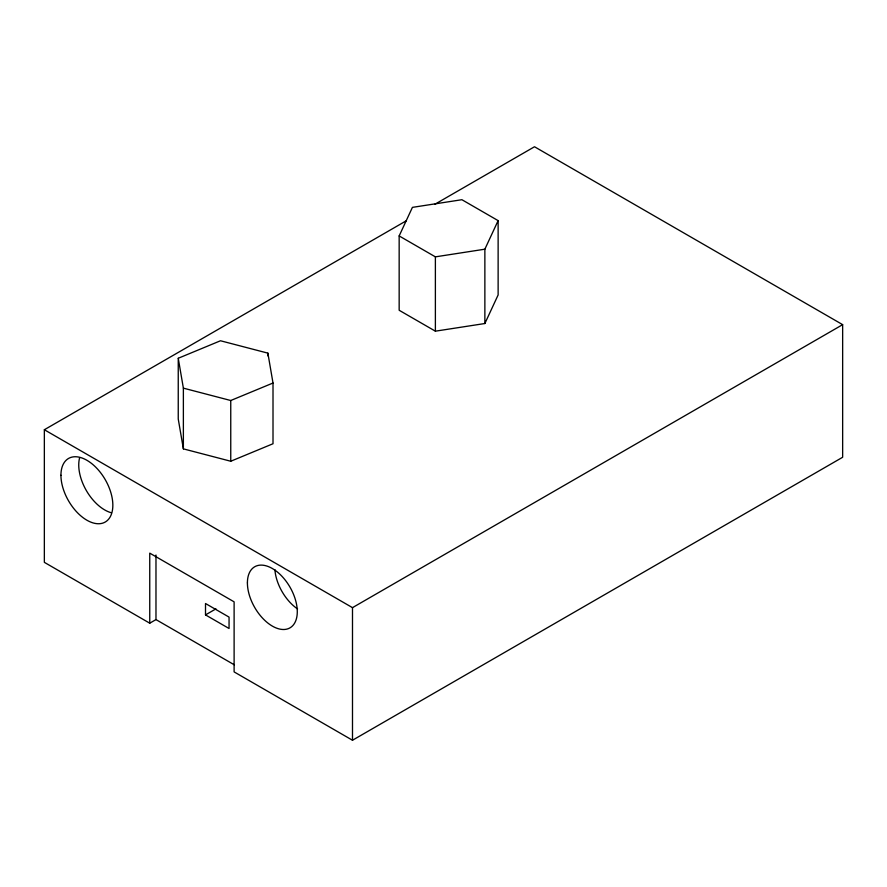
<?xml version="1.0" encoding="UTF-8"?>
<svg xmlns="http://www.w3.org/2000/svg" width="887" height="887" viewBox="0 0 887 887"><rect width="100%" height="100%" fill="white"/><g stroke="black" fill="none" stroke-linecap="round" stroke-linejoin="round"><path stroke-width="1.33" d="M399.161 235.931L412.422 207.37L461.905 199.708L498.128 220.63L498.128 294.95L484.867 323.522L435.384 331.173L399.161 310.262L399.161 235.931L435.384 256.853L484.867 249.192L498.128 220.63M234.401 664.873L155.979 619.592L149.748 623.195L44.35 562.347L44.35 429.74L406.279 220.785M435.04 204.176L534.506 146.754L842.65 324.653L842.65 457.26L352.494 740.246L234.113 671.902L234.113 601.841L149.748 553.133L149.748 623.195M205.507 614.902L229.057 628.495L229.057 617.108L205.507 603.515L205.507 614.902L215.94 608.87M44.35 429.74L352.494 607.65L842.65 324.653M178.243 358.27L220.497 340.763L267.874 353.137L273.008 383.018L273.008 443.744L230.753 461.24L183.376 448.866L178.243 418.997L178.243 358.27L183.376 388.14L183.376 448.866M183.376 388.14L230.753 400.514L273.008 383.018M484.867 249.192L484.867 323.522M435.384 256.853L435.384 331.173M352.494 607.65L352.494 740.246M267.874 353.137L267.874 355.898M230.753 400.514L230.753 461.24M155.979 555.029L155.979 619.592M111.407 512.786A36.7 21.188 60 0 1 79.63 457.736M297.566 608.937A35.269 20.357 60 0 1 274.892 569.665M60.937 475.266A36.7 21.188 60 0 0 99.865 523.685A36.7 21.188 60 0 0 99.865 471.784A36.7 21.188 60 0 0 60.937 475.266M247.406 582.925A35.269 20.357 60 0 0 284.816 629.448A35.269 20.357 60 0 0 284.816 579.577A35.269 20.357 60 0 0 247.406 582.925"/></g></svg>
